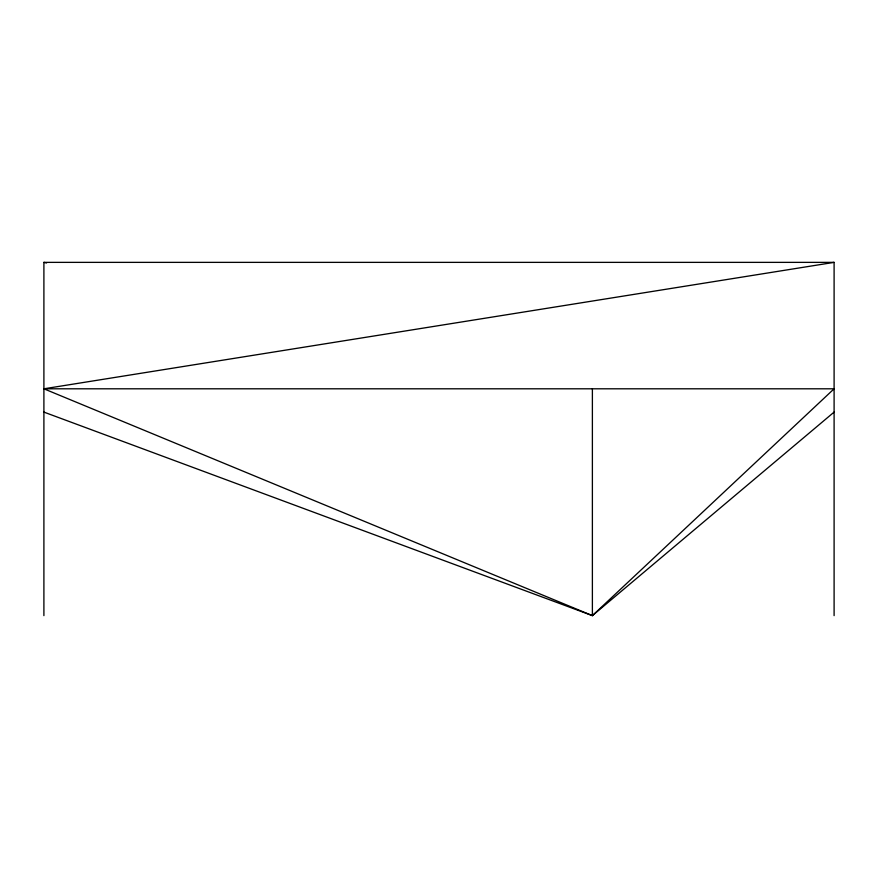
<?xml version="1.0" encoding="UTF-8"?>
<svg xmlns="http://www.w3.org/2000/svg" width="878" height="878" viewBox="0 0 878 878"><rect width="100%" height="100%" fill="white"/><g stroke="black" fill="none" stroke-linecap="round" stroke-linejoin="round"><path stroke-width="1.32" d="M43.9 412.1L592.387 615.632L834.1 388.8L43.9 388.8L592.387 615.632L834.1 412.1M43.9 388.8L834.1 262.368L834.1 615.632M43.9 615.632L43.9 262.368L834.1 262.368M43.9 262.368L46.567 262.983M592.387 388.8L592.387 615.632"/></g></svg>
